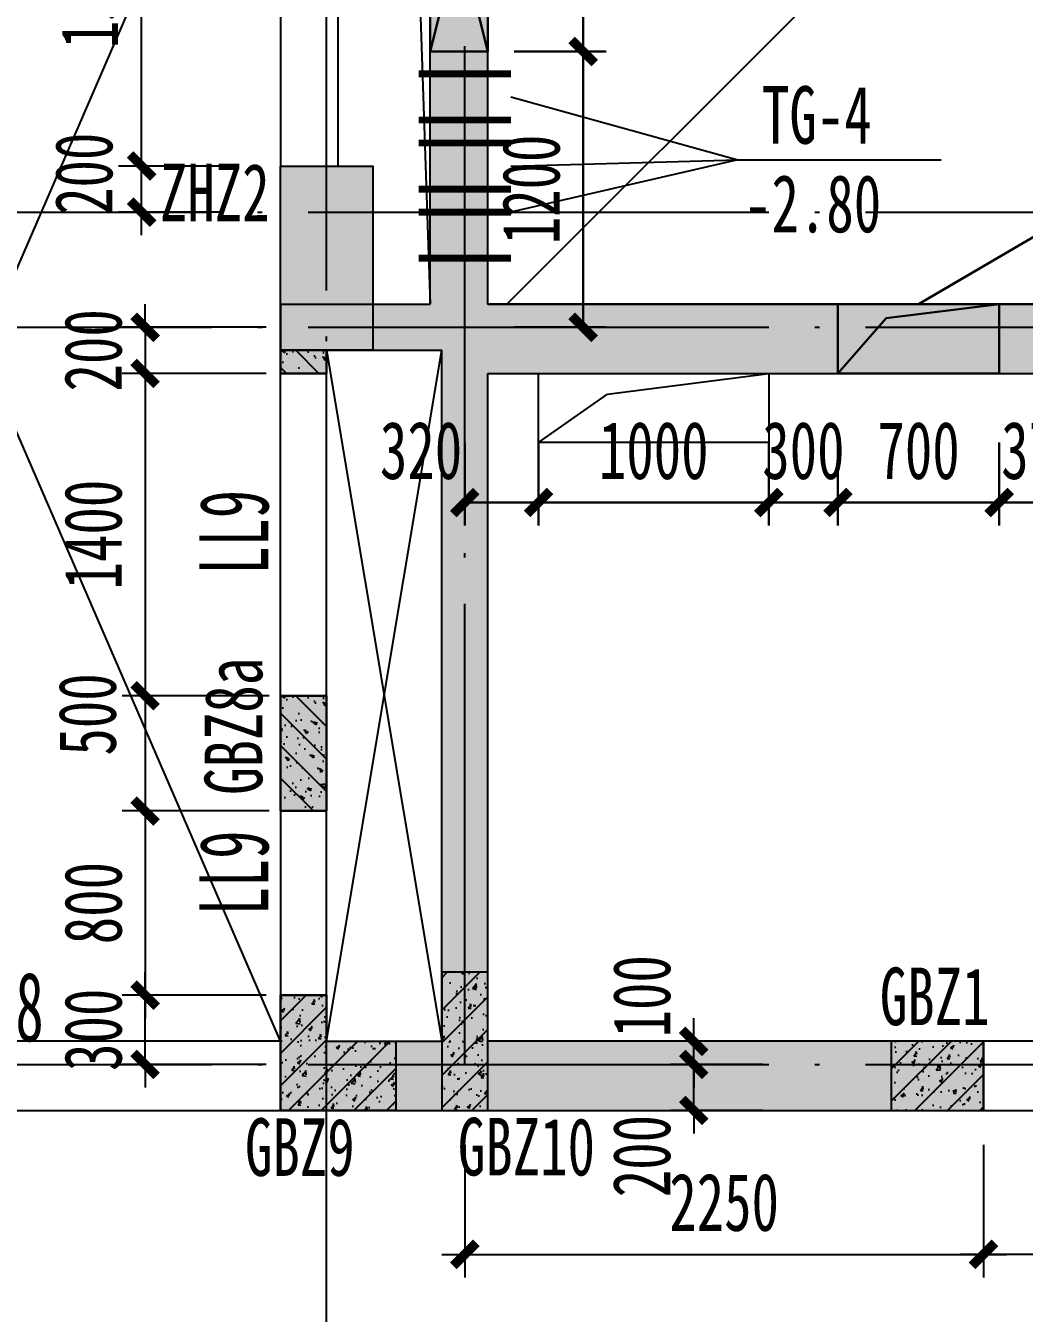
# Model space of a CAD drawing. Extents: x -3200781797 to -8106663, y 494714 to 1244925.
# Drawn here: x -8160407 to -8156071, y 529059 to 534648 of the extents above; entities that cross this region are included whole.
import ezdxf
from ezdxf.xclip import XClip

# ---------------------------------------------------------------- set-up
doc = ezdxf.new("R2010")
doc.units = 0
doc.header["$LTSCALE"] = 1000
doc.header["$MEASUREMENT"] = 0
doc.header["$XCLIPFRAME"] = 0
for name, pattern in [('3#-轴线$0$DOTE', [2.42, 2, -0.2, 0.02, -0.2]), ('3#4#5#模板$0$CONTINOUS', [0]), ('CONTINOUS', [0]), ('DASH', [0.35, 0.25, -0.1])]:
    doc.linetypes.add(name, pattern=pattern)
doc.layers.get('Defpoints').update_dxf_attribs({"color": 30, "linetype": 'DASH'})
for name, color, linetype in [('1----SD', 40, 'Continuous'), ('3#-B1$0$S-COLU', 252, 'Continuous'), ('3#-B1$0$S-COLU-HATC', 16, 'Continuous'), ('3#-B1$0$S-SLAB-HOLE', 5, 'Continuous'), ('3#-B1$0$S-WALL', 40, 'Continuous'), ('3#-B1$0$S-WALL-BEAM', 120, 'Continuous'), ('3#-B1$0$S-WALL-HATC', 253, 'Continuous'), ('3#-轴线$0$A-ANNO-DOTE', 10, '3#-轴线$0$DOTE'), ('3#4#5#模板$0$S-ANNO-TEXT', 7, 'Continuous'), ('3#4#5#模板$0$S-SLAB-TEXT', 120, 'Continuous'), ('3#4#5#模板$0$S-WALL-COLU', 252, '3#4#5#模板$0$CONTINOUS'), ('3#4#5#模板$0$S-WALL-COLU-HATC', 16, 'Continuous'), ('DIM', 3, 'Continuous'), ('DIM_其它', 3, 'Continuous'), ('S-PC-FQ-WYQ', 4, 'Continuous'), ('S-WALL-BEAM-TEXT', 2, 'Continuous'), ('S-WALL-COLU-TEXT', 2, 'Continuous'), ('S-WALL-DIMS', 50, 'Continuous'), ('TEL_HOLE', 5, 'Continuous'), ('地库模板$0$HATCH', 254, 'Continuous'), ('地库模板$0$pt墙体$0$WALL', 7, 'Continuous')]:
    doc.layers.add(name, color=color, linetype=linetype)
doc.layers.add('设备条件', color=5, linetype='Continuous', lineweight=30)
doc.styles.add('TSSD_Dimension', font='', dxfattribs={"width": 0.7})
doc.styles.add('楷体', font='', dxfattribs={"width": 0.6})
doc.styles.add('楷体GB312', font='', dxfattribs={"width": 0.8})
doc.styles.get('TSSD_Dimension').set_extended_font_data('KaiTi_GB2312')
doc.styles.get('楷体').set_extended_font_data('KaiTi_GB2312')
doc.styles.get('楷体GB312').set_extended_font_data('楷体_GB2312')
doc.dimstyles.new('TSSD_100_100', dxfattribs={"dimtxt": 250, "dimasz": 100, "dimexe": 100, "dimexo": 250, "dimgap": 100, "dimtad": 1, "dimdec": 0, "dimzin": 0, "dimdsep": 46, "dimtxsty": 'TSSD_Dimension', "dimblk": 'ARCHTICK', "dimcen": 0, "dimdle": 100, "dimclrt": 7, "dimadec": 0, "dimazin": 0, "dimtfac": 1, "dimtdec": 0, "dimtix": 1, "dimtmove": 2, "dimatfit": 3, "dimfxl": 1, "dimtolj": 1, "dimtzin": 0, "dimarcsym": 0})
doc.dimstyles.new('TSSD_100_100$0', dxfattribs={"dimtxt": 250, "dimasz": 100, "dimexe": 100, "dimexo": 0, "dimgap": 100, "dimtad": 1, "dimdec": 0, "dimzin": 0, "dimdsep": 46, "dimtxsty": 'TSSD_Dimension', "dimblk1": 'ARCHTICK', "dimblk2": 'ARCHTICK', "dimsah": 1, "dimcen": 0, "dimclrt": 7, "dimadec": 0, "dimazin": 0, "dimtfac": 1, "dimtdec": 0, "dimtix": 1, "dimtmove": 2, "dimatfit": 3, "dimldrblk": 'ARCHTICK', "dimfxl": 300, "dimfxlon": 1, "dimtvp": 0.7, "dimtolj": 1, "dimtzin": 0, "dimarcsym": 0})

# ---------------------------------------------------------------- blocks, each defined once
blk = doc.blocks.new('_ArchTick')
at = {"color": 0, "linetype": 'ByBlock', "const_width": 0.4}
blk.add_lwpolyline([(-0.5, -0.5), (0.5, 0.5)], dxfattribs=at)
blk = doc.blocks.new('*D239')
at = {"layer": 'Defpoints', "color": 0, "transparency": 16777216}
for p in [(-8158500.4, 530039.4), (-8156248.5, 530039.4), (-8156248.5, 529314.4)]:
    blk.add_point(p, dxfattribs=at)
at = {"layer": 'S-WALL-DIMS', "color": 0, "lineweight": -2, "transparency": 16777216}
for p, q in [((-8158500.4, 529789.4), (-8158500.4, 529214.4)), ((-8156248.5, 529789.4), (-8156248.5, 529214.4)), ((-8158600.4, 529314.4), (-8156148.5, 529314.4))]:
    blk.add_line(p, q, dxfattribs=at)
at = {"layer": 'S-WALL-DIMS', "color": 0, "lineweight": -2, "transparency": 16777216, "xscale": 100, "yscale": 100, "zscale": 100, "rotation": 180}
blk.add_blockref('_ArchTick', (-8158500.4, 529314.4), dxfattribs=at)
at = {"layer": 'S-WALL-DIMS', "color": 0, "lineweight": -2, "transparency": 16777216, "xscale": 100, "yscale": 100, "zscale": 100}
blk.add_blockref('_ArchTick', (-8156248.5, 529314.4), dxfattribs=at)
at = {"layer": 'S-WALL-DIMS', "color": 7, "transparency": 16777216, "insert": (-8157374.5, 529539.4), "char_height": 250, "attachment_point": 5, "style": 'TSSD_Dimension'}
blk.add_mtext('\\A1;2250', dxfattribs=at)
blk = doc.blocks.new('*D295')
at = {"layer": 'Defpoints', "color": 0, "transparency": 16777216}
for p in [(-8156248.5, 530039.4), (-8155048.5, 530039.4), (-8156248.5, 529314.4)]:
    blk.add_point(p, dxfattribs=at)
at = {"layer": 'S-WALL-DIMS', "color": 0, "lineweight": -2, "transparency": 16777216}
for p, q in [((-8156248.5, 529789.4), (-8156248.5, 529214.4)), ((-8155048.5, 529789.4), (-8155048.5, 529214.4)), ((-8154948.5, 529314.4), (-8156348.5, 529314.4))]:
    blk.add_line(p, q, dxfattribs=at)
at = {"layer": 'S-WALL-DIMS', "color": 0, "lineweight": -2, "transparency": 16777216, "xscale": 100, "yscale": 100, "zscale": 100, "rotation": 180}
blk.add_blockref('_ArchTick', (-8156248.5, 529314.4), dxfattribs=at)
at = {"layer": 'S-WALL-DIMS', "color": 0, "lineweight": -2, "transparency": 16777216, "xscale": 100, "yscale": 100, "zscale": 100}
blk.add_blockref('_ArchTick', (-8155048.5, 529314.4), dxfattribs=at)
at = {"layer": 'S-WALL-DIMS', "color": 7, "transparency": 16777216, "insert": (-8155648.5, 529539.4), "char_height": 250, "attachment_point": 5, "style": 'TSSD_Dimension'}
blk.add_mtext('\\A1;1200', dxfattribs=at)
blk = doc.blocks.new('*D555')
at = {"layer": 'Defpoints', "color": 0, "transparency": 16777216}
for p in [(-8159113.4, 533339.4), (-8159888.4, 533139.4), (-8159113.4, 533139.4)]:
    blk.add_point(p, dxfattribs=at)
at = {"layer": 'S-WALL-DIMS', "color": 0, "lineweight": -2, "transparency": 16777216}
for p, q in [((-8159888.4, 533339.4), (-8159888.4, 533439.4)), ((-8159363.4, 533339.4), (-8159988.4, 533339.4)), ((-8159888.4, 533339.4), (-8159888.4, 533139.4)), ((-8159363.4, 533139.4), (-8159988.4, 533139.4)), ((-8159888.4, 533139.4), (-8159888.4, 533039.4))]:
    blk.add_line(p, q, dxfattribs=at)
at = {"layer": 'S-WALL-DIMS', "color": 0, "lineweight": -2, "transparency": 16777216, "xscale": 100, "yscale": 100, "zscale": 100}
for p, rotation in [((-8159888.4, 533339.4), 270), ((-8159888.4, 533139.4), 90)]:
    blk.add_blockref('_ArchTick', p, dxfattribs=dict(at, rotation=rotation))
at = {"layer": 'S-WALL-DIMS', "color": 7, "transparency": 16777216, "insert": (-8160113.4, 533239.4), "char_height": 250, "attachment_point": 5, "rotation": 90, "style": 'TSSD_Dimension'}
blk.add_mtext('\\A1;200', dxfattribs=at)
blk = doc.blocks.new('*D556')
at = {"layer": 'Defpoints', "color": 0, "transparency": 16777216}
for p in [(-8159888.4, 530439.4), (-8159113.4, 530439.4), (-8159113.4, 530139.4)]:
    blk.add_point(p, dxfattribs=at)
at = {"layer": 'S-WALL-DIMS', "color": 0, "lineweight": -2, "transparency": 16777216}
for p, q in [((-8159888.4, 530439.4), (-8159888.4, 530539.4)), ((-8159363.4, 530439.4), (-8159988.4, 530439.4)), ((-8159888.4, 530139.4), (-8159888.4, 530439.4)), ((-8159363.4, 530139.4), (-8159988.4, 530139.4)), ((-8159888.4, 530139.4), (-8159888.4, 530039.4))]:
    blk.add_line(p, q, dxfattribs=at)
at = {"layer": 'S-WALL-DIMS', "color": 0, "lineweight": -2, "transparency": 16777216, "xscale": 100, "yscale": 100, "zscale": 100}
for p, rotation in [((-8159888.4, 530439.4), 270), ((-8159888.4, 530139.4), 90)]:
    blk.add_blockref('_ArchTick', p, dxfattribs=dict(at, rotation=rotation))
at = {"layer": 'S-WALL-DIMS', "color": 7, "transparency": 16777216, "insert": (-8160113.4, 530289.4), "char_height": 250, "attachment_point": 5, "rotation": 90, "style": 'TSSD_Dimension'}
blk.add_mtext('\\A1;300', dxfattribs=at)
blk = doc.blocks.new('*D553')
at = {"layer": 'Defpoints', "color": 0, "transparency": 16777216}
for p in [(-8159100.4, 531739.4), (-8159888.4, 531239.4), (-8159100.4, 531239.4)]:
    blk.add_point(p, dxfattribs=at)
at = {"layer": 'S-WALL-DIMS', "color": 0, "lineweight": -2, "transparency": 16777216}
for p, q in [((-8159888.4, 531839.4), (-8159888.4, 531139.4)), ((-8159350.4, 531739.4), (-8159988.4, 531739.4)), ((-8159350.4, 531239.4), (-8159988.4, 531239.4))]:
    blk.add_line(p, q, dxfattribs=at)
at = {"layer": 'S-WALL-DIMS', "color": 0, "lineweight": -2, "transparency": 16777216, "xscale": 100, "yscale": 100, "zscale": 100}
for p, rotation in [((-8159888.4, 531739.4), 90), ((-8159888.4, 531239.4), 270)]:
    blk.add_blockref('_ArchTick', p, dxfattribs=dict(at, rotation=rotation))
at = {"layer": 'S-WALL-DIMS', "color": 7, "transparency": 16777216, "insert": (-8160138.4, 531658.4), "char_height": 250, "attachment_point": 5, "rotation": 90, "style": 'TSSD_Dimension'}
blk.add_mtext('\\A1;500', dxfattribs=at)
blk = doc.blocks.new('*D554')
at = {"layer": 'Defpoints', "color": 0, "transparency": 16777216}
for p in [(-8159113.4, 531239.4), (-8159888.4, 530439.4), (-8159113.4, 530439.4)]:
    blk.add_point(p, dxfattribs=at)
at = {"layer": 'S-WALL-DIMS', "color": 0, "lineweight": -2, "transparency": 16777216}
for p, q in [((-8159888.4, 531339.4), (-8159888.4, 530339.4)), ((-8159363.4, 531239.4), (-8159988.4, 531239.4)), ((-8159363.4, 530439.4), (-8159988.4, 530439.4))]:
    blk.add_line(p, q, dxfattribs=at)
at = {"layer": 'S-WALL-DIMS', "color": 0, "lineweight": -2, "transparency": 16777216, "xscale": 100, "yscale": 100, "zscale": 100}
for p, rotation in [((-8159888.4, 531239.4), 90), ((-8159888.4, 530439.4), 270)]:
    blk.add_blockref('_ArchTick', p, dxfattribs=dict(at, rotation=rotation))
at = {"layer": 'S-WALL-DIMS', "color": 7, "transparency": 16777216, "insert": (-8160113.4, 530839.4), "char_height": 250, "attachment_point": 5, "rotation": 90, "style": 'TSSD_Dimension'}
blk.add_mtext('\\A1;800', dxfattribs=at)
blk = doc.blocks.new('*D557')
at = {"layer": 'Defpoints', "color": 0, "transparency": 16777216}
for p in [(-8159113.4, 533139.4), (-8159888.4, 531739.4), (-8159100.4, 531739.4)]:
    blk.add_point(p, dxfattribs=at)
at = {"layer": 'S-WALL-DIMS', "color": 0, "lineweight": -2, "transparency": 16777216}
for p, q in [((-8159888.4, 533239.4), (-8159888.4, 531639.4)), ((-8159363.4, 533139.4), (-8159988.4, 533139.4)), ((-8159350.4, 531739.4), (-8159988.4, 531739.4))]:
    blk.add_line(p, q, dxfattribs=at)
at = {"layer": 'S-WALL-DIMS', "color": 0, "lineweight": -2, "transparency": 16777216, "xscale": 100, "yscale": 100, "zscale": 100}
for p, rotation in [((-8159888.4, 533139.4), 90), ((-8159888.4, 531739.4), 270)]:
    blk.add_blockref('_ArchTick', p, dxfattribs=dict(at, rotation=rotation))
at = {"layer": 'S-WALL-DIMS', "color": 7, "transparency": 16777216, "insert": (-8160113.4, 532439.4), "char_height": 250, "attachment_point": 5, "rotation": 90, "style": 'TSSD_Dimension'}
blk.add_mtext('\\A1;1400', dxfattribs=at)
blk = doc.blocks.new('*D575')
at = {"layer": 'Defpoints', "color": 0, "transparency": 16777216}
for p in [(-8159903.6, 534039.4), (-8159300.4, 534039.4), (-8159300.4, 533839.4)]:
    blk.add_point(p, dxfattribs=at)
at = {"layer": 'DIM', "color": 0, "lineweight": -2, "transparency": 16777216}
for p, q in [((-8159903.6, 533739.4), (-8159903.6, 534139.4)), ((-8159550.4, 534039.4), (-8160003.6, 534039.4)), ((-8159550.4, 533839.4), (-8160003.6, 533839.4))]:
    blk.add_line(p, q, dxfattribs=at)
at = {"layer": 'DIM', "color": 0, "lineweight": -2, "transparency": 16777216, "xscale": 100, "yscale": 100, "zscale": 100}
for p, rotation in [((-8159903.6, 534039.4), 90), ((-8159903.6, 533839.4), 270)]:
    blk.add_blockref('_ArchTick', p, dxfattribs=dict(at, rotation=rotation))
at = {"layer": 'DIM', "color": 7, "transparency": 16777216, "insert": (-8160153.6, 534005.8), "char_height": 250, "attachment_point": 5, "rotation": 90, "style": 'TSSD_Dimension'}
blk.add_mtext('\\A1;200', dxfattribs=at)
blk = doc.blocks.new('*D576')
at = {"layer": 'Defpoints', "color": 0, "transparency": 16777216}
for p in [(-8159903.6, 535539.4), (-8159300.4, 535539.4), (-8159300.4, 534039.4)]:
    blk.add_point(p, dxfattribs=at)
at = {"layer": 'DIM', "color": 0, "lineweight": -2, "transparency": 16777216}
for p, q in [((-8159903.6, 533939.4), (-8159903.6, 535639.4)), ((-8159550.4, 535539.4), (-8160003.6, 535539.4)), ((-8159550.4, 534039.4), (-8160003.6, 534039.4))]:
    blk.add_line(p, q, dxfattribs=at)
at = {"layer": 'DIM', "color": 0, "lineweight": -2, "transparency": 16777216, "xscale": 100, "yscale": 100, "zscale": 100}
for p, rotation in [((-8159903.6, 535539.4), 90), ((-8159903.6, 534039.4), 270)]:
    blk.add_blockref('_ArchTick', p, dxfattribs=dict(at, rotation=rotation))
at = {"layer": 'DIM', "color": 7, "transparency": 16777216, "insert": (-8160128.6, 534789.4), "char_height": 250, "attachment_point": 5, "rotation": 90, "style": 'TSSD_Dimension'}
blk.add_mtext('\\A1;1500', dxfattribs=at)
blk = doc.blocks.new('an-3-b1')
at = {"layer": 'S-WALL-COLU-TEXT', "style": '楷体GB312', "width": 0.7}
for s, p in [('ZHZ2', (-7959824.1, 533800)), ('GBZ1', (-7956698.4, 530309.5)), ('GBZ9', (-7959454.6, 529655.2)), ('GBZ10', (-7958530.5, 529657))]:
    blk.add_text(s, height=250, dxfattribs=at).set_placement(p)
blk.add_text('GBZ8a', height=250, rotation=90, dxfattribs=at).set_placement((-7959379.9, 531309.3))
blk = doc.blocks.new('*D929')
at = {"layer": 'Defpoints', "color": 0, "transparency": 16777216}
for p in [(51043.8, -103788.3), (51496, -103788.3), (51496, -103988.3)]:
    blk.add_point(p, dxfattribs=at)
at = {"layer": 'DIM', "color": 0, "lineweight": -2, "transparency": 16777216}
for p, q in [((51043.8, -103788.3), (51043.8, -103688.3)), ((51343.8, -103788.3), (50943.8, -103788.3)), ((51043.8, -103988.3), (51043.8, -103788.3)), ((51343.8, -103988.3), (50943.8, -103988.3)), ((51043.8, -103988.3), (51043.8, -104088.3))]:
    blk.add_line(p, q, dxfattribs=at)
at = {"layer": 'DIM', "color": 0, "lineweight": -2, "transparency": 16777216, "xscale": 100, "yscale": 100, "zscale": 100}
for p, rotation in [((51043.8, -103788.3), 270), ((51043.8, -103988.3), 90)]:
    blk.add_blockref('_ArchTick', p, dxfattribs=dict(at, rotation=rotation))
at = {"layer": 'DIM', "color": 7, "transparency": 16777216, "insert": (50818.8, -104186.7), "char_height": 250, "attachment_point": 5, "rotation": 90, "style": 'TSSD_Dimension'}
blk.add_mtext('\\A1;200', dxfattribs=at)
blk = doc.blocks.new('*D930')
at = {"layer": 'Defpoints', "color": 0, "transparency": 16777216}
for p in [(51043.8, -103688.3), (51496, -103688.3), (51496, -103788.3)]:
    blk.add_point(p, dxfattribs=at)
at = {"layer": 'DIM', "color": 0, "lineweight": -2, "transparency": 16777216}
for p, q in [((51043.8, -103688.3), (51043.8, -103588.3)), ((51343.8, -103688.3), (50943.8, -103688.3)), ((51043.8, -103788.3), (51043.8, -103688.3)), ((51343.8, -103788.3), (50943.8, -103788.3)), ((51043.8, -103788.3), (51043.8, -103888.3))]:
    blk.add_line(p, q, dxfattribs=at)
at = {"layer": 'DIM', "color": 0, "lineweight": -2, "transparency": 16777216, "xscale": 100, "yscale": 100, "zscale": 100}
for p, rotation in [((51043.8, -103688.3), 270), ((51043.8, -103788.3), 90)]:
    blk.add_blockref('_ArchTick', p, dxfattribs=dict(at, rotation=rotation))
at = {"layer": 'DIM', "color": 7, "transparency": 16777216, "insert": (50818.8, -103492.7), "char_height": 250, "attachment_point": 5, "rotation": 90, "style": 'TSSD_Dimension'}
blk.add_mtext('\\A1;100', dxfattribs=at)
blk = doc.blocks.new('*D1566')
at = {"layer": 'Defpoints', "color": 0, "transparency": 16777216}
for p in [(1841.2, 9300), (2336.1, 9300), (1841.2, 8300)]:
    blk.add_point(p, dxfattribs=at)
at = {"layer": 'DIM', "color": 0, "lineweight": -2, "transparency": 16777216}
for p, q in [((2036.1, 9300), (2436.1, 9300)), ((2336.1, 8300), (2336.1, 9300)), ((2036.1, 8300), (2436.1, 8300))]:
    blk.add_line(p, q, dxfattribs=at)
at = {"layer": 'DIM', "color": 0, "lineweight": -2, "transparency": 16777216, "xscale": 100, "yscale": 100, "zscale": 100}
for p, rotation in [((2336.1, 9300), 90), ((2336.1, 8300), 270)]:
    blk.add_blockref('_ArchTick', p, dxfattribs=dict(at, rotation=rotation))
at = {"layer": 'DIM', "color": 7, "transparency": 16777216, "insert": (2111.1, 8800), "char_height": 250, "attachment_point": 5, "rotation": 90, "style": 'TSSD_Dimension'}
blk.add_mtext('\\A1;1000', dxfattribs=at)
blk = doc.blocks.new('*D1567')
at = {"layer": 'Defpoints', "color": 0, "transparency": 16777216}
for p in [(1741.2, 8300), (2336.1, 8300), (1876.3, 7103)]:
    blk.add_point(p, dxfattribs=at)
at = {"layer": 'DIM', "color": 0, "lineweight": -2, "transparency": 16777216}
for p, q in [((2036.1, 8300), (2436.1, 8300)), ((2336.1, 7103), (2336.1, 8300)), ((2036.1, 7103), (2436.1, 7103))]:
    blk.add_line(p, q, dxfattribs=at)
at = {"layer": 'DIM', "color": 0, "lineweight": -2, "transparency": 16777216, "xscale": 100, "yscale": 100, "zscale": 100}
for p, rotation in [((2336.1, 8300), 90), ((2336.1, 7103), 270)]:
    blk.add_blockref('_ArchTick', p, dxfattribs=dict(at, rotation=rotation))
at = {"layer": 'DIM', "color": 7, "transparency": 16777216, "insert": (2111.1, 7701.5), "char_height": 250, "attachment_point": 5, "rotation": 90, "style": 'TSSD_Dimension'}
blk.add_mtext('\\A1;1200', dxfattribs=at)
blk = doc.blocks.new('RWREQWR EQW')
at = {"layer": '1----SD', "linetype": 'CONTINOUS', "const_width": 30}
for points in [[(2251793, 140515.3), (2251793, 140715.3), (2251793, 140715.3)], [(2251993, 140715.3), (2251993, 140715.3), (2251993, 140515.3)], [(2251793, 140515.3), (2251793, 140315.3), (2251793, 140315.3)], [(2251993, 140315.3), (2251993, 140315.3), (2251993, 140515.3)]]:
    blk.add_lwpolyline(points, dxfattribs=at)
blk = doc.blocks.new('A$Cf64cfeed')
at = {"layer": 'DIM_其它'}
for p, q in [((3600, 4400), (4585.2, 4127)), ((3600, 4100), (4585.2, 4127)), ((4585.2, 4127), (5468.2, 4127))]:
    blk.add_line(p, q, dxfattribs=at)
blk.add_lwpolyline([(4585.2, 4127), (3600, 3900)], dxfattribs=at)
at = {"layer": '1----SD', "linetype": 'CONTINOUS', "rotation": 90}
for p in [(143915.3, -2247493), (143915.3, -2247793), (143915.3, -2248093)]:
    blk.add_blockref('RWREQWR EQW', p, dxfattribs=at)
at = {"layer": 'DIM_其它', "color": 40, "style": '楷体GB312', "width": 0.7}
for s, p in [('TG-4', (4690.2, 4197)), ('-2.80', (4612.7, 3812.2))]:
    blk.add_text(s, height=250, dxfattribs=at).set_placement(p)
blk = doc.blocks.new('$TelecSys$00000208')
for p, q in [((0, 0), (0, 1)), ((0, 1), (1, 1)), ((0.3, 0.7), (1, 1)), ((1, 1), (1, 0)), ((0, 0), (0.3, 0.7)), ((1, 0), (0, 0))]:
    blk.add_line(p, q)
blk = doc.blocks.new('*D1062')
at = {"layer": 'Defpoints', "color": 0, "transparency": 16777216}
for p in [(5020.1, 2900), (5720.1, 2900), (5020.1, 2639.2)]:
    blk.add_point(p, dxfattribs=at)
at = {"layer": 'DIM', "color": 0, "lineweight": -2, "transparency": 16777216}
for p, q in [((5020.1, 2900), (5020.1, 2539.2)), ((5720.1, 2900), (5720.1, 2539.2)), ((5720.1, 2639.2), (5020.1, 2639.2))]:
    blk.add_line(p, q, dxfattribs=at)
at = {"layer": 'DIM', "color": 0, "lineweight": -2, "transparency": 16777216, "xscale": 100, "yscale": 100, "zscale": 100, "rotation": 180}
blk.add_blockref('_ArchTick', (5020.1, 2639.2), dxfattribs=at)
at = {"layer": 'DIM', "color": 0, "lineweight": -2, "transparency": 16777216, "xscale": 100, "yscale": 100, "zscale": 100}
blk.add_blockref('_ArchTick', (5720.1, 2639.2), dxfattribs=at)
at = {"layer": 'DIM', "color": 7, "transparency": 16777216, "insert": (5370.1, 2864.2), "char_height": 250, "attachment_point": 5, "style": 'TSSD_Dimension'}
blk.add_mtext('\\A1;700', dxfattribs=at)
blk = doc.blocks.new('*D1063')
at = {"layer": 'Defpoints', "color": 0, "transparency": 16777216}
for p in [(5720.1, 2900), (6095, 2900), (5720.1, 2639.2)]:
    blk.add_point(p, dxfattribs=at)
at = {"layer": 'DIM', "color": 0, "lineweight": -2, "transparency": 16777216}
for p, q in [((5720.1, 2900), (5720.1, 2539.2)), ((6095, 2900), (6095, 2539.2)), ((5720.1, 2639.2), (5620.1, 2639.2)), ((6095, 2639.2), (5720.1, 2639.2)), ((6095, 2639.2), (6195, 2639.2))]:
    blk.add_line(p, q, dxfattribs=at)
at = {"layer": 'DIM', "color": 0, "lineweight": -2, "transparency": 16777216, "xscale": 100, "yscale": 100, "zscale": 100}
blk.add_blockref('_ArchTick', (5720.1, 2639.2), dxfattribs=at)
at = {"layer": 'DIM', "color": 0, "lineweight": -2, "transparency": 16777216, "xscale": 100, "yscale": 100, "zscale": 100, "rotation": 180}
blk.add_blockref('_ArchTick', (6095, 2639.2), dxfattribs=at)
at = {"layer": 'DIM', "color": 7, "transparency": 16777216, "insert": (5907.6, 2864.2), "char_height": 250, "attachment_point": 5, "style": 'TSSD_Dimension'}
blk.add_mtext('\\A1;375', dxfattribs=at)
blk = doc.blocks.new('*D1066')
at = {"layer": 'Defpoints', "color": 0, "transparency": 16777216}
for p in [(3400, 2900), (3720.2, 2900), (3400, 2639.2)]:
    blk.add_point(p, dxfattribs=at)
at = {"layer": 'DIM', "color": 0, "lineweight": -2, "transparency": 16777216}
for p, q in [((3400, 2900), (3400, 2539.2)), ((3720.2, 2900), (3720.2, 2539.2)), ((3720.2, 2639.2), (3400, 2639.2))]:
    blk.add_line(p, q, dxfattribs=at)
at = {"layer": 'DIM', "color": 0, "lineweight": -2, "transparency": 16777216, "xscale": 100, "yscale": 100, "zscale": 100, "rotation": 180}
blk.add_blockref('_ArchTick', (3400, 2639.2), dxfattribs=at)
at = {"layer": 'DIM', "color": 0, "lineweight": -2, "transparency": 16777216, "xscale": 100, "yscale": 100, "zscale": 100}
blk.add_blockref('_ArchTick', (3720.2, 2639.2), dxfattribs=at)
at = {"layer": 'DIM', "color": 7, "transparency": 16777216, "insert": (3210.1, 2864.2), "char_height": 250, "attachment_point": 5, "style": 'TSSD_Dimension'}
blk.add_mtext('\\A1;320', dxfattribs=at)
blk = doc.blocks.new('*D1067')
at = {"layer": 'Defpoints', "color": 0, "transparency": 16777216}
for p in [(3720.2, 2900), (4720.2, 2900), (3720.2, 2639.2)]:
    blk.add_point(p, dxfattribs=at)
at = {"layer": 'DIM', "color": 0, "lineweight": -2, "transparency": 16777216}
for p, q in [((3720.2, 2900), (3720.2, 2539.2)), ((4720.2, 2900), (4720.2, 2539.2)), ((4720.2, 2639.2), (3720.2, 2639.2))]:
    blk.add_line(p, q, dxfattribs=at)
at = {"layer": 'DIM', "color": 0, "lineweight": -2, "transparency": 16777216, "xscale": 100, "yscale": 100, "zscale": 100, "rotation": 180}
blk.add_blockref('_ArchTick', (3720.2, 2639.2), dxfattribs=at)
at = {"layer": 'DIM', "color": 0, "lineweight": -2, "transparency": 16777216, "xscale": 100, "yscale": 100, "zscale": 100}
blk.add_blockref('_ArchTick', (4720.2, 2639.2), dxfattribs=at)
at = {"layer": 'DIM', "color": 7, "transparency": 16777216, "insert": (4220.2, 2864.2), "char_height": 250, "attachment_point": 5, "style": 'TSSD_Dimension'}
blk.add_mtext('\\A1;1000', dxfattribs=at)
blk = doc.blocks.new('*D1068')
at = {"layer": 'Defpoints', "color": 0, "transparency": 16777216}
for p in [(4720.2, 2900), (5020.1, 2900), (4720.2, 2639.2)]:
    blk.add_point(p, dxfattribs=at)
at = {"layer": 'DIM', "color": 0, "lineweight": -2, "transparency": 16777216}
for p, q in [((4720.2, 2900), (4720.2, 2539.2)), ((5020.1, 2900), (5020.1, 2539.2)), ((4720.2, 2639.2), (4620.2, 2639.2)), ((5020.1, 2639.2), (4720.2, 2639.2)), ((5020.1, 2639.2), (5120.1, 2639.2))]:
    blk.add_line(p, q, dxfattribs=at)
at = {"layer": 'DIM', "color": 0, "lineweight": -2, "transparency": 16777216, "xscale": 100, "yscale": 100, "zscale": 100}
blk.add_blockref('_ArchTick', (4720.2, 2639.2), dxfattribs=at)
at = {"layer": 'DIM', "color": 0, "lineweight": -2, "transparency": 16777216, "xscale": 100, "yscale": 100, "zscale": 100, "rotation": 180}
blk.add_blockref('_ArchTick', (5020.1, 2639.2), dxfattribs=at)
at = {"layer": 'DIM', "color": 7, "transparency": 16777216, "insert": (4870.2, 2864.2), "char_height": 250, "attachment_point": 5, "style": 'TSSD_Dimension'}
blk.add_mtext('\\A1;300', dxfattribs=at)
blk = doc.blocks.new('3#-B1$0$zhz')
at = {"layer": '3#-B1$0$S-COLU-HATC'}
h = blk.add_hatch(color=256, dxfattribs=at)
h.dxf.hatch_style = 1
h.paths.add_polyline_path([(58515, 3066.8), (58915, 3066.8), (58915, 2266.8), (58515, 2266.8)])
at = {"layer": '3#-B1$0$S-COLU'}
blk.add_lwpolyline([(58515, 3066.8), (58915, 3066.8), (58915, 2266.8), (58515, 2266.8)], close=True, dxfattribs=at)
blk = doc.blocks.new('3#-轴线')
at = {"layer": '3#-轴线$0$A-ANNO-DOTE'}
for points in [[(11600, -7100), (11600, 5500)], [(12200, -3200), (12200, 5500)], [(-3000, 500), (44800, 500)], [(-3000, 0), (44800, 0)], [(-3000, -3200), (44800, -3200)]]:
    blk.add_lwpolyline(points, dxfattribs=at)
blk = doc.blocks.new('3#-B1')
at = {"layer": '3#-B1$0$S-WALL-HATC'}
for points in [[(12200, 0), (12300, 100), (12300, 3150), (12050, 2900), (12050, 100)], [(11400, 100), (11400, -100), (12100, -100), (12200, -66.7), (12200, 100)], [(12200, 0), (12300, -200), (15200, -200), (15300, -200), (15300, 100), (12300, 100)], [(11600, 0), (11400, 0), (11400, -200), (11600, -200)], [(12100, -1600), (12300, -1600), (12300, -200), (12200, 0), (12100, -100)], [(11600, -1700), (11600, -1600), (11400, -1600), (11400, -1700)], [(11400, -1600), (11400, -2100), (11600, -2100), (11600, -1600)], [(12200, -3400), (12300, -3400), (12300, -1600), (12100, -1600), (12100, -3400)], [(11600, -3200), (11600, -2900), (11400, -2900), (11400, -3400)], [(11600, -3100), (11400, -3400), (12200, -3400), (12200, -3233.3), (12100, -3100)], [(12200, -3400), (14451.9, -3400), (14451.9, -3100), (12300, -3100), (12200, -3233.3)]]:
    blk.add_hatch(color=256, dxfattribs=at).paths.add_polyline_path(points)
at = {"layer": '3#-B1$0$S-SLAB-HOLE'}
for points in [[(11400, -3100), (8800, 2900)], [(11400, 2900), (8800, -3100)], [(11650, 2900), (11962.8, 2681.9), (12050, 100)], [(11600, -3100), (12100, -100)], [(11600, -100), (12100, -3100)]]:
    blk.add_lwpolyline(points, dxfattribs=at)
at = {"layer": '3#-B1$0$S-WALL'}
for p, q in [((12300, 100), (12300, 3150)), ((12050, 100), (12050, 2900)), ((11400, 100), (11400, -200)), ((11400, 100), (12050, 100)), ((12300, 100), (15300, 100)), ((11600, -200), (11600, -100)), ((11600, -100), (12100, -100)), ((12100, -1600), (12100, -100)), ((11400, -200), (11600, -200)), ((12300, -1600), (12300, -200)), ((12300, -200), (20000, -200)), ((11600, -1600), (11400, -1600)), ((11400, -1600), (11400, -1700)), ((11600, -1700), (11600, -1600)), ((12100, -3100), (12100, -1600)), ((12300, -3100), (12300, -1600)), ((11400, -1700), (11400, -2100)), ((11600, -2100), (11600, -1700)), ((11400, -2100), (11600, -2100)), ((11600, -2900), (11400, -2900)), ((11400, -2900), (11400, -3400)), ((11600, -3100), (11600, -2900)), ((11600, -3100), (12100, -3100)), ((14451.9, -3100), (12300, -3100)), ((14451.9, -3400), (14451.9, -3100)), ((11400, -3400), (12200, -3400)), ((12200, -3400), (14451.9, -3400))]:
    blk.add_line(p, q, dxfattribs=at)
at = {"layer": '3#-B1$0$S-WALL-BEAM'}
for p, q in [((11400, -1600, 0), (11400, -200, 0)), ((11600, -1600, 0), (11600, -200, 0)), ((11400, -2100), (11400, -2900)), ((11600, -2900), (11600, -2100))]:
    blk.add_line(p, q, dxfattribs=at)
for points in [[(11650, 2200), (11400, 2200), (11400, 700), (11650, 700)], [(8800, -3400), (11400, -3400), (11400, -3100), (8800, -3100)], [(14451.9, -3400), (15651.9, -3400), (15651.9, -3100), (14451.9, -3100)]]:
    blk.add_lwpolyline(points, close=True, dxfattribs=at)
at = {"layer": '3#-B1$0$S-SLAB-HOLE'}
blk.add_blockref('3#-轴线', (0, 0), dxfattribs=at)
at = {"layer": '3#-B1$0$S-WALL'}
blk.add_blockref('3#-B1$0$zhz', (-47115, -2366.8), dxfattribs=at)
blk = doc.blocks.new('地库模板')
at = {"layer": '地库模板$0$HATCH'}
h = blk.add_hatch(dxfattribs=at)
h.set_pattern_fill('METAL', color=256, scale=500, style=0)
h.set_pattern_definition([(45, (0, 0), (-1414.2135624, 1414.2135624), [])])
h.paths.add_polyline_path([(525942549.6, 299507560), (525942549.6, 299505260.8), (525942249.6, 299505260.8), (525942249.6, 299495060), (525932149.6, 299495060), (525932149.6, 299498160), (525928899.6, 299498160), (525928899.6, 299495060), (525914199.6, 299495060), (525914199.6, 299495060), (525914199.6, 299498160), (525910949.6, 299498160), (525910949.6, 299495060), (525910949.6, 299495060), (525900849.6, 299495060), (525900849.6, 299505461), (525900549.6, 299505461), (525900549.6, 299469960.4), (525946799.8, 299469960.4), (525946799.8, 299472910.4), (525943999.8, 299472910.4), (525943999.8, 299478061), (525944299.8, 299478061), (525944299.8, 299479260.9), (525947099.8, 299479260.9), (525947099.8, 299482460.9), (525956399.7, 299482460.9), (525956399.9, 299482860.9), (525958999.8, 299482860.9), (525958999.8, 299482460.9), (525967599.8, 299482460.9), (525967599.8, 299469960.4), (526034999.6, 299469960.4), (526034999.6, 299507260.6), (526032800.8, 299507246.2), (526032800.8, 299495045.1), (526022399.7, 299495060), (526022399.7, 299496560.9), (526019149.7, 299496560.9), (526019149.7, 299495060), (526011299.7, 299495060), (526011299.7, 299492810.9), (526004049.7, 299492810.9), (526004049.7, 299495860.9), (526000799.7, 299495860.9), (526000799.7, 299492760.9), (525983149.7, 299492760.9), (525983149.7, 299495860.9), (525979899.7, 299495860.9), (525979899.7, 299492760.9), (525969799.7, 299492760.9), (525969799.7, 299505260.9), (525978149.7, 299505262.1), (525978149.7, 299510210.9), (525981249.7, 299510210.9), (525981249.7, 299505260.9), (525999049.7, 299505260.9), (525999049.7, 299510210.9), (526002149.7, 299510210.9), (526002149.7, 299505260.9), (526012399.7, 299505260.9), (526012399.7, 299507560.9), (526021099.7, 299507560.9), (526021099.7, 299510450.4), (526021099.7, 299510655.9), (526021099.7, 299510660.3), (526021099.7, 299511210.9), (526022649.6, 299511210.9), (526024149.7, 299511210.9), (526024149.7, 299507800.5), (526024149.7, 299507800.5), (526024149.7, 299507562.1), (526034999.6, 299507460.9), (526032799.7, 299558251), (526012199.6, 299558251), (526012199.6, 299560451), (525961899.6, 299560451), (525961899.6, 299574950.6), (525946349.6, 299574950.6), (525946349.6, 299560451), (525900549.6, 299560451), (525900549.6, 299507560), (525909099.6, 299507561.2), (525909099.6, 299510610), (525912949.6, 299510610), (525912949.6, 299507560), (525930149.6, 299507560), (525930149.6, 299510610), (525933949.6, 299510610), (525933949.6, 299507560)])
at = {"layer": '地库模板$0$pt墙体$0$WALL', "elevation": 0}
blk.add_lwpolyline([(525930149.6, 299507560), (525912949.6, 299507560), (525912949.6, 299510610), (525909099.6, 299510610), (525909099.6, 299507561.2), (525900549.6, 299507560), (525900549.6, 299505461), (525900849.6, 299505461), (525900849.6, 299495060), (525910949.6, 299495060), (525910949.6, 299495060), (525910949.6, 299498160), (525914199.6, 299498160), (525914199.6, 299495060), (525914199.6, 299495060), (525928899.6, 299495060)], dxfattribs=at)
blk = doc.blocks.new('Q-BIM')
at = {"layer": 'DIM'}
for base, p1, p2, picture, middle in [((51043.8, -103688.3), (51496, -103788.3), (51496, -103688.3), '*D930', (50818.8, -103492.7)), ((51043.8, -103788.3), (51496, -103988.3), (51496, -103788.3), '*D929', (50818.8, -104186.7))]:
    dim = blk.add_linear_dim(base=base, p1=p1, p2=p2, angle=90, dimstyle='TSSD_100_100$0', dxfattribs=at)
    dim.commit()
    dim.dimension.update_dxf_attribs({"geometry": picture, "text_midpoint": middle, "dimtype": 128})
blk = doc.blocks.new('VBFGVB G')
at = {"layer": '设备条件', "linetype": 'ByBlock'}
blk.add_lwpolyline([(1672.4, 9300), (1922.4, 9300), (1922.4, 8300), (1672.4, 8300)], close=True, dxfattribs=at)
for points in [[(1672.4, 8300), (1922.4, 9300)], [(1672.4, 9300), (1922.4, 8300)]]:
    blk.add_lwpolyline(points, dxfattribs=at)
at = {"layer": 'DIM'}
dim = blk.add_aligned_dim(p1=(1841.2, 8300), p2=(1841.2, 9300), distance=-494.9, dimstyle='TSSD_100_100$0', dxfattribs=at)
dim.commit()
dim.dimension.update_dxf_attribs({"geometry": '*D1566', "text_midpoint": (2111.1, 8800)})
dim = blk.add_linear_dim(base=(2336.1, 8300), p1=(1876.3, 7103), p2=(1741.2, 8300), angle=90, text='1200', dimstyle='TSSD_100_100$0', dxfattribs=at)
dim.commit()
dim.dimension.update_dxf_attribs({"geometry": '*D1567', "text_midpoint": (2111.1, 7701.5)})
blk = doc.blocks.new('A$C6eca119d')
at = {"layer": '设备条件'}
for p, q in [((5020.1, 3200), (5020.1, 3500)), ((5020.1, 3500), (5720.1, 3500)), ((5230.1, 3440), (5720.1, 3500)), ((5720.1, 3500), (5720.1, 3200)), ((5020.1, 3200), (5230.1, 3440)), ((5720.1, 3200), (5020.1, 3200))]:
    blk.add_line(p, q, dxfattribs=at)
blk.add_lwpolyline([(5370.1, 3500), (6746.8, 4305.4), (9570, 3500)], dxfattribs=at)
at = {"layer": 'TEL_HOLE', "xscale": 1000, "yscale": 300, "zscale": 1000}
blk.add_blockref('$TelecSys$00000208', (3720.2, 2900), dxfattribs=at)
at = {"layer": 'DIM'}
dim = blk.add_linear_dim(base=(3400, 2639.2), p1=(3720.2, 2900), p2=(3400, 2900), dimstyle='TSSD_100_100$0', dxfattribs=at)
dim.commit()
dim.dimension.update_dxf_attribs({"geometry": '*D1066', "text_midpoint": (3210.1, 2864.2), "dimtype": 128})
for base, p1, p2, picture, middle in [((3720.2, 2639.2), (4720.2, 2900), (3720.2, 2900), '*D1067', (4220.2, 2864.2)), ((4720.2, 2639.2), (5020.1, 2900), (4720.2, 2900), '*D1068', (4870.2, 2864.2)), ((5020.1, 2639.2), (5720.1, 2900), (5020.1, 2900), '*D1062', (5370.1, 2864.2)), ((5720.1, 2639.2), (6095, 2900), (5720.1, 2900), '*D1063', (5907.6, 2864.2))]:
    dim = blk.add_linear_dim(base=base, p1=p1, p2=p2, dimstyle='TSSD_100_100$0', dxfattribs=at)
    dim.commit()
    dim.dimension.update_dxf_attribs({"geometry": picture, "text_midpoint": middle})

msp = doc.modelspace()

# ---------------------------------------------------------------- hatches: boundary and pattern name
at = {"layer": '3#4#5#模板$0$S-WALL-COLU-HATC'}
h = msp.add_hatch(dxfattribs=at)
h.set_pattern_fill('ARMORED', color=256, scale=10, angle=90, style=0)
h.set_pattern_definition([(140, (-7694085.39, 8675701.77), (12.550427, 143.4520365), [15, -165]), (85, (-7694085.39, 8675701.77), (-150.4384267, -27.7502667), [12, -132]), (190.4514, (-7694084.35, 8675713.73), (-137.8879084, 115.7018763), [12.748038, -140.2284224]), (136.1842, (-7694125.4, 8675701.77), (33.103803, 213.4482097), [22.5, -247.5]), (186.6356, (-7694122.63, 8675719.56), (-194.823574, 186.932541), [19.1220576, -210.3426]), (81.1842, (-7694125.4, 8675701.77), (-194.82372, 186.932389), [18, -198]), (111, (-7694115.39, 8675721.77), (80.5237781, 119.3814104), [15, -165]), (56, (-7694115.39, 8675721.77), (-145.030009, 48.6630664), [12, -132]), (161.4514, (-7694108.68, 8675731.72), (-64.5060993, 168.0445257), [12.748038, -140.2284224]), (127.5, (-7694085.39, 8675701.77), (-66.57877077, 2.43197106), [0, -130.4, 0, -134, 0, -132.5]), (97.5, (-7694085.39, 8675701.77), (-78.8823424, 52.6139075), [0, -76.4, 0, -127.4, 0, -50.5]), (57.5, (-7694085.39, 8675657.17), (4.51097435, 106.76448723), [0, -50, 0, -156, 0, -207]), (47.5, (-7694085.39, 8675637.17), (-20.0209965, 116.6372339), [0, -65, 0, -103.6, 0, -147]), (135, (-7694085.39, 8675701.77), (-70.7106781, -70.7106781), [])])
h.paths.add_polyline_path([(-8159100.4, 533139.4), (-8159300.4, 533139.4), (-8159300.4, 533239.4), (-8159100.4, 533239.4)])
h = msp.add_hatch(dxfattribs=at)
h.set_pattern_fill('ARMORED', color=256, scale=10, angle=90, style=0)
h.set_pattern_definition([(140, (-7694085.39, 8674201.77), (12.550427, 143.4520365), [15, -165]), (85, (-7694085.39, 8674201.77), (-150.4384267, -27.7502667), [12, -132]), (190.4514, (-7694084.35, 8674213.73), (-137.8879084, 115.7018763), [12.748038, -140.2284224]), (136.1842, (-7694125.4, 8674201.77), (33.103803, 213.4482097), [22.5, -247.5]), (186.6356, (-7694122.63, 8674219.56), (-194.823574, 186.932541), [19.1220576, -210.3426]), (81.1842, (-7694125.4, 8674201.77), (-194.82372, 186.932389), [18, -198]), (111, (-7694115.39, 8674221.77), (80.5237781, 119.3814104), [15, -165]), (56, (-7694115.39, 8674221.77), (-145.030009, 48.6630664), [12, -132]), (161.4514, (-7694108.68, 8674231.72), (-64.5060993, 168.0445257), [12.748038, -140.2284224]), (127.5, (-7694085.39, 8674201.77), (-66.57877077, 2.43197106), [0, -130.4, 0, -134, 0, -132.5]), (97.5, (-7694085.39, 8674201.77), (-78.8823424, 52.6139075), [0, -76.4, 0, -127.4, 0, -50.5]), (57.5, (-7694085.39, 8674157.17), (4.51097435, 106.76448723), [0, -50, 0, -156, 0, -207]), (47.5, (-7694085.39, 8674137.17), (-20.0209965, 116.6372339), [0, -65, 0, -103.6, 0, -147]), (135, (-7694085.39, 8674201.77), (-70.7106781, -70.7106781), [])])
h.paths.add_polyline_path([(-8159100.4, 531239.4), (-8159300.4, 531239.4), (-8159300.4, 531739.4), (-8159100.4, 531739.4), (-8159100.4, 531339.4)])
h = msp.add_hatch(dxfattribs=at)
h.set_pattern_fill('ARMORED', color=256, scale=10, style=0)
h.set_pattern_definition([(50, (-10617.05, 60422.84), (143.4520365, -12.550427), [15, -165]), (355, (-10617.05, 60422.84), (-27.7502667, 150.4384267), [12, -132]), (100.4514, (-10605.1, 60421.8), (115.7018763, 137.8879084), [12.748038, -140.2284224]), (46.1842, (-10617.05, 60462.84), (213.4482097, -33.103803), [22.5, -247.5]), (96.6356, (-10599.27, 60460.09), (186.932541, 194.823574), [19.1220576, -210.3426]), (351.1842, (-10617.05, 60462.84), (186.932389, 194.82372), [18, -198]), (21, (-10597.05, 60452.84), (119.3814104, -80.5237781), [15, -165]), (326, (-10597.05, 60452.84), (48.6630664, 145.030009), [12, -132]), (71.4514, (-10587.1, 60446.13), (168.0445257, 64.5060993), [12.748038, -140.2284224]), (37.5, (-10617.054, 60422.844), (2.43197106, 66.57877077), [0, -130.4, 0, -134, 0, -132.5]), (7.5, (-10617.054, 60422.844), (52.6139075, 78.8823424), [0, -76.4, 0, -127.4, 0, -50.5]), (327.5, (-10661.654, 60422.844), (106.76448723, -4.51097435), [0, -50, 0, -156, 0, -207]), (317.5, (-10681.65, 60422.84), (116.6372339, 20.0209965), [0, -65, 0, -103.6, 0, -147]), (45, (-10617.05, 60422.84), (-70.7106781, 70.7106781), [])])
h.paths.add_polyline_path([(-8158600.2, 530437.9), (-8158600.2, 529939.4), (-8158400.3, 529939.4), (-8158400.5, 530539.4), (-8158600.4, 530539.4)])
h = msp.add_hatch(dxfattribs=at)
h.set_pattern_fill('ARMORED', color=256, scale=10, style=0)
h.set_pattern_definition([(50, (-2521.74, 63374.35), (143.4520365, -12.550427), [15, -165]), (355, (-2521.74, 63374.35), (-27.7502667, 150.4384267), [12, -132]), (100.4514, (-2509.78, 63373.3), (115.7018763, 137.8879084), [12.748038, -140.2284224]), (46.1842, (-2521.74, 63414.35), (213.4482097, -33.103803), [22.5, -247.5]), (96.6356, (-2503.95, 63411.6), (186.932541, 194.823574), [19.1220576, -210.3426]), (351.1842, (-2521.74, 63414.35), (186.932389, 194.82372), [18, -198]), (21, (-2501.74, 63404.35), (119.3814104, -80.5237781), [15, -165]), (326, (-2501.74, 63404.35), (48.6630664, 145.030009), [12, -132]), (71.4514, (-2491.79, 63397.64), (168.0445257, 64.5060993), [12.748038, -140.2284224]), (37.5, (-2521.74, 63374.35), (2.43197106, 66.57877077), [0, -130.4, 0, -134, 0, -132.5]), (7.5, (-2521.74, 63374.35), (52.6139075, 78.8823424), [0, -76.4, 0, -127.4, 0, -50.5]), (327.5, (-2566.34, 63374.35), (106.76448723, -4.51097435), [0, -50, 0, -156, 0, -207]), (317.5, (-2586.34, 63374.35), (116.6372339, 20.0209965), [0, -65, 0, -103.6, 0, -147]), (45, (-2521.74, 63374.35), (-70.7106781, 70.7106781), [])])
h.paths.add_polyline_path([(-8159300.4, 529939.4), (-8159300.4, 530439.4), (-8159100.4, 530439.4), (-8159100.4, 530239.4), (-8158800.4, 530239.4), (-8158800.4, 529939.4)])
h = msp.add_hatch(dxfattribs=at)
h.set_pattern_fill('ARMORED', color=256, scale=10, style=0)
h.set_pattern_definition([(50, (-2489.92, 63374.35), (143.4520365, -12.550427), [15, -165]), (355, (-2489.92, 63374.35), (-27.7502667, 150.4384267), [12, -132]), (100.4514, (-2477.96, 63373.3), (115.7018763, 137.8879084), [12.748038, -140.2284224]), (46.1842, (-2489.92, 63414.35), (213.4482097, -33.103803), [22.5, -247.5]), (96.6356, (-2472.13, 63411.59), (186.932541, 194.823574), [19.1220576, -210.3426]), (351.1842, (-2489.92, 63414.35), (186.932389, 194.82372), [18, -198]), (21, (-2469.92, 63404.35), (119.3814104, -80.5237781), [15, -165]), (326, (-2469.92, 63404.35), (48.6630664, 145.030009), [12, -132]), (71.4514, (-2459.97, 63397.64), (168.0445257, 64.5060993), [12.748038, -140.2284224]), (37.5, (-2489.916, 63374.35), (2.43197106, 66.57877077), [0, -130.4, 0, -134, 0, -132.5]), (7.5, (-2489.916, 63374.35), (52.6139075, 78.8823424), [0, -76.4, 0, -127.4, 0, -50.5]), (327.5, (-2534.516, 63374.35), (106.76448723, -4.51097435), [0, -50, 0, -156, 0, -207]), (317.5, (-2554.52, 63374.35), (116.6372339, 20.0209965), [0, -65, 0, -103.6, 0, -147]), (45, (-2489.92, 63374.35), (-70.7106781, 70.7106781), [])])
h.paths.add_polyline_path([(-8156248.5, 529939.4), (-8156248.5, 530239.4), (-8156648.5, 530239.4), (-8156648.5, 529939.4)])

# ---------------------------------------------------------------- linework, layer by layer
at = {"layer": '3#4#5#模板$0$S-WALL-COLU', "linetype": 'ByBlock', "elevation": 0}
msp.add_lwpolyline([(-8159100.4, 533139.4), (-8159300.4, 533139.4), (-8159300.4, 533239.4), (-8159100.4, 533239.4), (-8159100.4, 533139.4)], close=True, dxfattribs=at)
at = {"layer": '3#4#5#模板$0$S-WALL-COLU', "linetype": 'ByBlock'}
for points in [[(-8159100.4, 531239.4), (-8159300.4, 531239.4), (-8159300.4, 531739.4), (-8159100.4, 531739.4), (-8159100.4, 531339.4)], [(-8158600.2, 530437.9), (-8158600.2, 529939.4), (-8158400.3, 529939.4), (-8158400.5, 530539.4), (-8158600.4, 530539.4), (-8158600.2, 530437.9)], [(-8159300.4, 529939.4), (-8159300.4, 530439.4), (-8159100.4, 530439.4), (-8159100.4, 530239.4), (-8158800.4, 530239.4), (-8158800.4, 529939.4), (-8159300.4, 529939.4), (-8159300.4, 529939.4)], [(-8156248.5, 529939.4), (-8156248.5, 530239.4), (-8156648.5, 530239.4), (-8156648.5, 529939.4), (-8156248.5, 529939.4)]]:
    msp.add_lwpolyline(points, close=True, dxfattribs=at)

# ---------------------------------------------------------------- block references
at = {"layer": '3#4#5#模板$0$S-ANNO-TEXT'}
msp.add_blockref('3#-B1', (-8170700.4, 533339.4), dxfattribs=at)
at = {"layer": '3#4#5#模板$0$S-SLAB-TEXT'}
ref = msp.add_blockref('地库模板', (-534071350.1, -298974120.7), dxfattribs=at)
XClip(ref).set_block_clipping_path([(525899461.1018211246, 299493622.6433330774), (525943879.1367251873, 299511172.5628080368)])
at = {"layer": 'S-PC-FQ-WYQ'}
msp.add_blockref('an-3-b1', (-200000, 0), dxfattribs=at)
at = {"layer": 'S-WALL-DIMS'}
msp.add_blockref('Q-BIM', (-8208550.4, 633927.7), dxfattribs=at)
at = {"layer": '设备条件'}
for name, p in [('VBFGVB G', (-8160322.8, 526236.4)), ('A$C6eca119d', (-8161900.4, 529939.4)), ('A$Cf64cfeed', (-8161900.4, 529939.4))]:
    msp.add_blockref(name, p, dxfattribs=at)

# ---------------------------------------------------------------- texts
at = {"layer": 'S-WALL-BEAM-TEXT', "style": '楷体', "width": 0.6}
for s, rotation, p in [('LL9', 90.0009, (-8159353, 532265.7)), ('LL9', 90.0009, (-8159353, 530786.9)), ('LL8', 0.0009, (-8160696.1, 530239.8))]:
    msp.add_text(s, height=300, rotation=rotation, dxfattribs=at).set_placement(p)

# ---------------------------------------------------------------- dimensions: what is measured, and where the dimension line sits
at = {"layer": 'DIM'}
dim = msp.add_linear_dim(base=(-8159903.6, 535539.4), p1=(-8159300.4, 534039.4), p2=(-8159300.4, 535539.4), angle=90, dimstyle='TSSD_100_100', dxfattribs=at)
dim.commit()
dim.dimension.update_dxf_attribs({"geometry": '*D576', "text_midpoint": (-8160128.6, 534789.4)})
dim = msp.add_linear_dim(base=(-8159903.6, 534039.4), p1=(-8159300.4, 533839.4), p2=(-8159300.4, 534039.4), angle=90, dimstyle='TSSD_100_100', dxfattribs=at)
dim.commit()
dim.dimension.update_dxf_attribs({"geometry": '*D575', "text_midpoint": (-8160153.6, 534005.8), "dimtype": 160})
at = {"layer": 'S-WALL-DIMS'}
for base, p1, p2, angle, picture, middle in [((-8159888.4, 533139.4), (-8159113.4, 533339.4), (-8159113.4, 533139.4), 270, '*D555', (-8160113.4, 533239.4)), ((-8159888.4, 531739.4), (-8159113.4, 533139.4), (-8159100.4, 531739.4), 270, '*D557', (-8160113.4, 532439.4)), ((-8159888.4, 530439.4), (-8159113.4, 531239.4), (-8159113.4, 530439.4), 270, '*D554', (-8160113.4, 530839.4)), ((-8159888.4, 530439.4), (-8159113.4, 530139.4), (-8159113.4, 530439.4), 90, '*D556', (-8160113.4, 530289.4)), ((-8156248.5, 529314.4), (-8155048.5, 530039.4), (-8156248.5, 530039.4), 180, '*D295', (-8155648.5, 529539.4))]:
    dim = msp.add_linear_dim(base=base, p1=p1, p2=p2, angle=angle, dimstyle='TSSD_100_100', dxfattribs=at)
    dim.commit()
    dim.dimension.update_dxf_attribs({"geometry": picture, "text_midpoint": middle})
dim = msp.add_linear_dim(base=(-8159888.4, 531239.4), p1=(-8159100.4, 531739.4), p2=(-8159100.4, 531239.4), angle=270, dimstyle='TSSD_100_100', dxfattribs=at)
dim.commit()
dim.dimension.update_dxf_attribs({"geometry": '*D553', "text_midpoint": (-8160138.4, 531658.4), "dimtype": 160})
dim = msp.add_linear_dim(base=(-8156248.5, 529314.4), p1=(-8158500.4, 530039.4), p2=(-8156248.5, 530039.4), text='2250', dimstyle='TSSD_100_100', dxfattribs=at)
dim.commit()
dim.dimension.update_dxf_attribs({"geometry": '*D239', "text_midpoint": (-8157374.5, 529539.4)})

doc.saveas('drawing.dxf')
